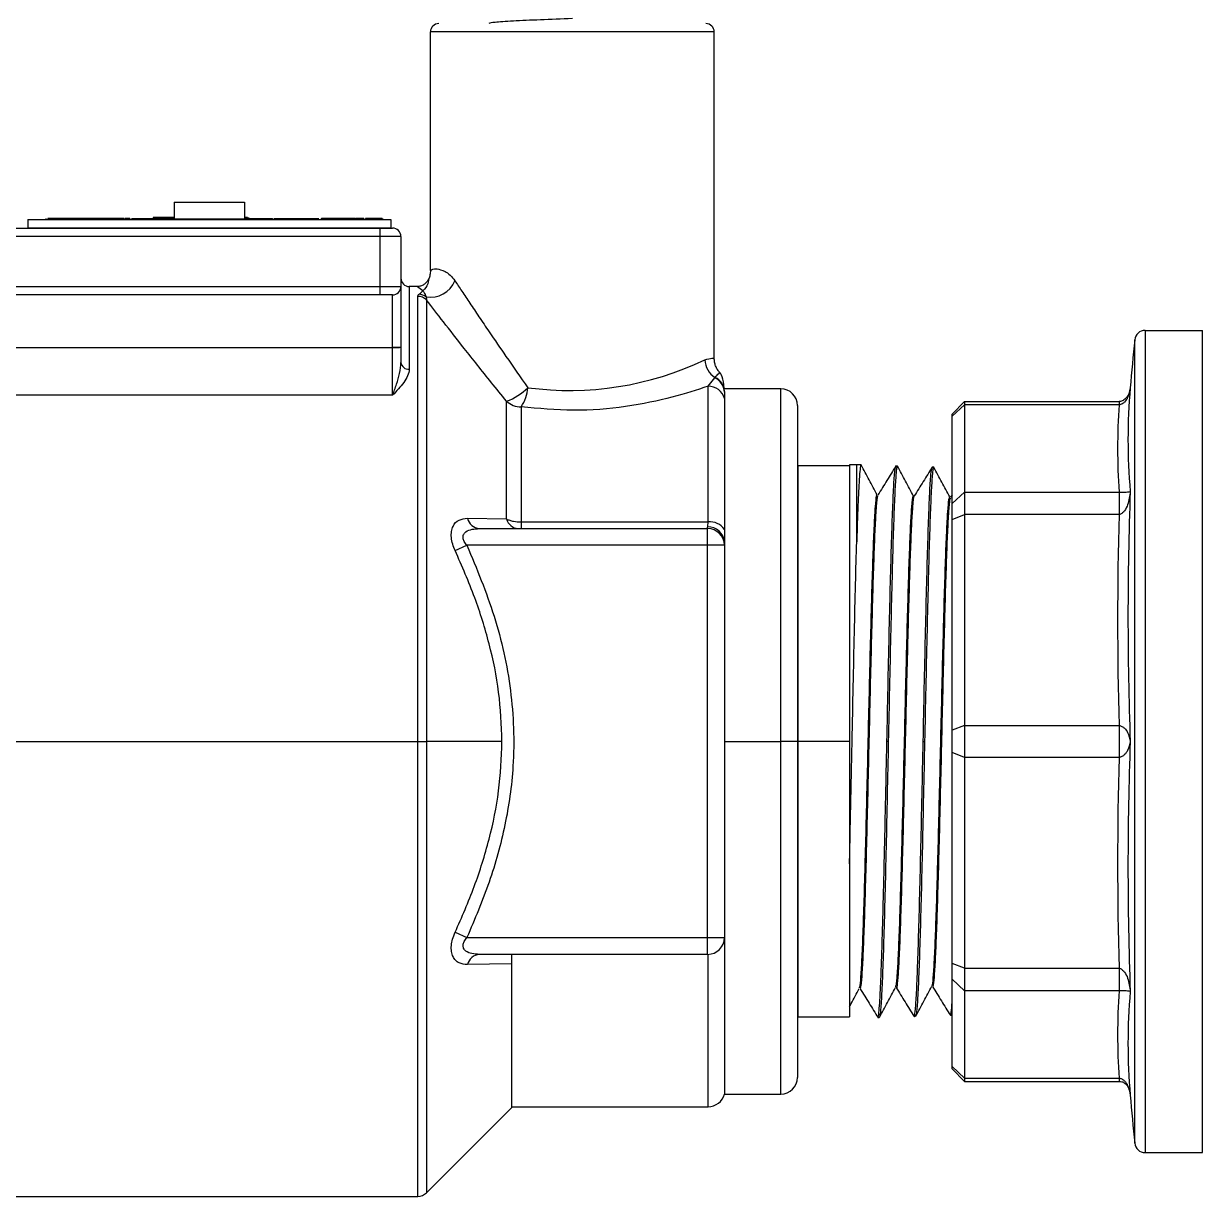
# Model space of a CAD drawing. Header units: centimetres. Extents: x -13594 to 4017, y -3206 to 1780.
# Drawn here: x -7060.5 to -6985.9, y -1922.8 to -1848.7 of the extents above; entities that cross this region are included whole.
import ezdxf

# ---------------------------------------------------------------- set-up
doc = ezdxf.new("R2010")
doc.units = ezdxf.units.CM

msp = doc.modelspace()

# ---------------------------------------------------------------- linework, layer by layer
at = {"color": 7, "linetype": 'Continuous', "lineweight": 25}
for p, q in [((-7034.768, -1864.279), (-7034.768, -1849.199)), ((-7016.821, -1849.199), (-7034.768, -1849.199)), ((-7016.821, -1869.841), (-7016.821, -1849.199)), ((-7050.972, -1859.967), (-7050.972, -1861.022)), ((-7050.972, -1859.967), (-7046.525, -1859.967)), ((-7046.525, -1859.967), (-7046.525, -1861.022)), ((-7060.229, -1861.049), (-7060.229, -1861.577)), ((-7060.229, -1861.049), (-7037.268, -1861.049)), ((-7059.097, -1860.996), (-7059.097, -1861.022)), ((-7058.971, -1860.996), (-7058.971, -1861.022)), ((-7057.922, -1860.996), (-7058.169, -1860.996)), ((-7057.922, -1861.022), (-7058.169, -1861.022)), ((-7057.737, -1860.996), (-7057.737, -1861.022)), ((-7057.182, -1860.996), (-7057.737, -1860.996)), ((-7057.182, -1861.022), (-7057.737, -1861.022)), ((-7057.182, -1860.996), (-7057.182, -1861.022)), ((-7054.158, -1860.996), (-7057.182, -1860.996)), ((-7054.158, -1861.022), (-7057.182, -1861.022)), ((-7054.158, -1860.996), (-7054.158, -1861.022)), ((-7054.097, -1860.996), (-7054.097, -1861.022)), ((-7053.788, -1860.996), (-7053.788, -1861.022)), ((-7053.68, -1860.996), (-7052.677, -1860.996)), ((-7053.68, -1861.022), (-7052.677, -1861.022)), ((-7052.677, -1860.996), (-7052.677, -1861.022)), ((-7052.677, -1860.996), (-7050.972, -1860.996)), ((-7052.677, -1861.022), (-7050.972, -1861.022)), ((-7052.315, -1860.943), (-7052.315, -1860.969)), ((-7052.007, -1860.943), (-7052.007, -1860.969)), ((-7051.806, -1860.943), (-7051.806, -1860.969)), ((-7051.627, -1860.943), (-7051.627, -1860.969)), ((-7051.416, -1860.943), (-7051.416, -1860.969)), ((-7051.287, -1860.943), (-7051.287, -1860.969)), ((-7051.283, -1860.943), (-7051.283, -1860.969)), ((-7051.216, -1860.943), (-7051.283, -1860.943)), ((-7051.216, -1860.969), (-7051.283, -1860.969)), ((-7051.216, -1860.943), (-7051.216, -1860.969)), ((-7050.972, -1861.022), (-7046.525, -1861.022)), ((-7046.343, -1860.943), (-7046.525, -1860.943)), ((-7046.343, -1860.969), (-7046.525, -1860.969)), ((-7046.525, -1860.996), (-7044.76, -1860.996)), ((-7046.525, -1861.022), (-7044.76, -1861.022)), ((-7046.343, -1860.943), (-7046.343, -1860.969)), ((-7046.282, -1860.943), (-7046.282, -1860.969)), ((-7044.76, -1860.996), (-7044.76, -1861.022)), ((-7044.664, -1860.996), (-7044.664, -1861.022)), ((-7044.664, -1860.996), (-7041.826, -1860.996)), ((-7044.664, -1861.022), (-7041.826, -1861.022)), ((-7041.679, -1860.996), (-7041.679, -1861.022)), ((-7041.651, -1860.983), (-7041.651, -1861.022)), ((-7041.651, -1860.983), (-7039.54, -1860.983)), ((-7041.651, -1861.022), (-7039.54, -1861.022)), ((-7039.54, -1860.983), (-7039.54, -1861.022)), ((-7039.513, -1860.996), (-7039.513, -1861.022)), ((-7039.303, -1860.996), (-7039.491, -1860.996)), ((-7039.303, -1861.022), (-7039.491, -1861.022)), ((-7039.303, -1860.996), (-7039.303, -1861.022)), ((-7039.087, -1860.996), (-7039.303, -1860.996)), ((-7039.087, -1861.022), (-7039.303, -1861.022)), ((-7039.087, -1860.996), (-7039.087, -1861.022)), ((-7038.976, -1860.996), (-7039.087, -1860.996)), ((-7038.976, -1861.022), (-7039.087, -1861.022)), ((-7038.913, -1860.996), (-7038.913, -1861.022)), ((-7038.886, -1860.996), (-7038.886, -1861.022)), ((-7037.83, -1860.996), (-7038.886, -1860.996)), ((-7037.83, -1861.022), (-7038.886, -1861.022)), ((-7037.83, -1860.996), (-7037.83, -1861.022)), ((-7037.803, -1860.996), (-7037.803, -1861.022)), ((-7037.268, -1861.049), (-7037.268, -1861.577)), ((-7077.988, -1861.603), (-7037.954, -1861.603)), ((-7060.229, -1861.577), (-7037.268, -1861.577)), ((-7037.954, -1862.131), (-7037.954, -1861.603)), ((-7037.954, -1861.603), (-7037.162, -1861.603)), ((-7037.954, -1862.131), (-7079.117, -1862.131)), ((-7037.954, -1865.298), (-7037.954, -1862.131)), ((-7036.635, -1862.131), (-7037.954, -1862.131)), ((-7036.635, -1862.131), (-7036.635, -1865.298)), ((-7088.346, -1865.298), (-7037.954, -1865.298)), ((-7037.954, -1865.826), (-7037.954, -1865.298)), ((-7037.954, -1865.298), (-7036.635, -1865.298)), ((-7036.635, -1865.298), (-7036.635, -1869.119)), ((-7035.611, -1865.298), (-7036.107, -1865.298)), ((-7036.107, -1865.298), (-7036.107, -1870.528)), ((-7037.954, -1865.826), (-7086.661, -1865.826)), ((-7037.162, -1865.826), (-7037.954, -1865.826)), ((-7037.162, -1869.161), (-7037.162, -1865.826)), ((-7035.577, -1894.065), (-7035.577, -1865.921)), ((-7035.047, -1865.95), (-7035.017, -1866.148)), ((-7035.017, -1866.148), (-7035.017, -1894.065)), ((-6989.567, -1868.069), (-6985.941, -1868.069)), ((-6989.567, -1868.069), (-6989.567, -1920.061)), ((-6985.941, -1920.061), (-6985.941, -1868.069)), ((-7076.381, -1869.161), (-7037.162, -1869.161)), ((-7037.162, -1872.173), (-7037.162, -1869.161)), ((-7036.635, -1869.161), (-7037.162, -1869.161)), ((-7036.635, -1869.119), (-7036.635, -1869.161)), ((-7036.635, -1869.161), (-7036.635, -1870.096)), ((-6990.224, -1919.467), (-6990.224, -1868.663)), ((-7017.203, -1871.603), (-7016.789, -1871.077)), ((-7037.162, -1872.173), (-7077.151, -1872.173)), ((-7017.203, -1880.184), (-7017.203, -1871.603)), ((-7012.618, -1871.764), (-7016.181, -1871.764)), ((-7016.181, -1871.978), (-7016.181, -1872.373)), ((-7012.618, -1894.065), (-7012.618, -1871.764)), ((-7029.961, -1879.997), (-7029.961, -1872.549)), ((-7029.028, -1872.903), (-7029.028, -1880.184)), ((-7016.181, -1872.373), (-7016.181, -1880.66)), ((-7011.562, -1872.82), (-7011.562, -1894.065)), ((-7001.777, -1873.364), (-7000.985, -1872.572)), ((-7001.777, -1873.504), (-7000.985, -1872.773)), ((-7000.985, -1872.572), (-7000.985, -1872.773)), ((-7000.985, -1872.572), (-6991.207, -1872.572)), ((-7000.985, -1872.773), (-7000.985, -1878.295)), ((-6991.207, -1872.773), (-7000.985, -1872.773)), ((-6991.207, -1872.572), (-6991.207, -1872.773)), ((-7001.777, -1873.504), (-7001.777, -1873.364)), ((-7001.777, -1879.027), (-7001.777, -1873.504)), ((-7008.263, -1876.646), (-7011.536, -1876.646)), ((-7011.536, -1876.646), (-7011.536, -1894.065)), ((-7007.809, -1876.569), (-7008.263, -1876.569)), ((-7008.263, -1876.569), (-7008.263, -1901.792)), ((-7007.529, -1876.578), (-7007.809, -1876.569)), ((-7007.809, -1881.434), (-7007.809, -1876.569)), ((-7005.235, -1876.649), (-7005.324, -1876.646)), ((-7002.94, -1876.721), (-7003.029, -1876.718)), ((-7001.777, -1878.461), (-7001.869, -1878.609)), ((-7001.777, -1879.027), (-7000.985, -1878.295)), ((-7000.985, -1878.295), (-7000.985, -1879.723)), ((-7000.985, -1878.295), (-6991.207, -1878.295)), ((-6991.207, -1878.295), (-6991.207, -1879.723)), ((-7001.777, -1880.026), (-7001.777, -1879.027)), ((-7001.777, -1880.026), (-7000.985, -1879.723)), ((-7000.985, -1879.723), (-7000.985, -1893.055)), ((-6991.207, -1879.723), (-7000.985, -1879.723)), ((-7032.427, -1879.955), (-7029.961, -1879.997)), ((-7029.028, -1880.184), (-7029.028, -1880.605)), ((-7029.028, -1880.184), (-7017.203, -1880.184)), ((-7001.777, -1893.358), (-7001.777, -1880.026)), ((-7031.681, -1880.605), (-7017.236, -1880.605)), ((-7017.236, -1880.605), (-7017.236, -1880.504)), ((-7017.236, -1881.661), (-7017.236, -1880.605)), ((-7016.181, -1880.66), (-7016.181, -1881.458)), ((-7033.207, -1881.998), (-7032.46, -1881.661)), ((-7017.236, -1881.661), (-7032.46, -1881.661)), ((-7017.236, -1906.469), (-7017.236, -1881.661)), ((-7016.181, -1881.661), (-7017.236, -1881.661)), ((-7016.181, -1881.458), (-7016.181, -1881.661)), ((-7016.181, -1881.661), (-7016.181, -1906.469)), ((-7000.985, -1893.055), (-7001.777, -1893.358)), ((-7000.985, -1893.055), (-7000.985, -1895.075)), ((-7000.985, -1893.055), (-6991.207, -1893.055)), ((-6991.207, -1893.055), (-6991.207, -1895.075)), ((-7001.777, -1894.772), (-7001.777, -1893.358)), ((-7087.857, -1894.065), (-7035.577, -1894.065)), ((-7035.577, -1894.065), (-7035.017, -1894.065)), ((-7035.577, -1922.832), (-7035.577, -1894.065)), ((-7030.247, -1894.065), (-7035.017, -1894.065)), ((-7035.017, -1894.065), (-7035.017, -1922.601)), ((-7016.181, -1894.065), (-7012.618, -1894.065)), ((-7011.562, -1894.065), (-7012.618, -1894.065)), ((-7012.618, -1916.366), (-7012.618, -1894.065)), ((-7011.562, -1894.065), (-7011.562, -1915.311)), ((-7011.536, -1894.065), (-7011.536, -1911.484)), ((-7008.263, -1894.065), (-7011.536, -1894.065)), ((-7005.809, -1894.065), (-7005.898, -1894.065)), ((-7003.603, -1894.065), (-7003.514, -1894.065)), ((-7000.985, -1895.075), (-7001.777, -1894.772)), ((-7001.777, -1908.104), (-7001.777, -1894.772)), ((-6991.207, -1895.075), (-7000.985, -1895.075)), ((-7000.985, -1895.075), (-7000.985, -1908.407)), ((-7008.263, -1901.792), (-7008.263, -1911.484)), ((-7033.207, -1906.132), (-7032.46, -1906.469)), ((-7032.46, -1906.469), (-7017.236, -1906.469)), ((-7017.236, -1907.525), (-7017.236, -1906.469)), ((-7017.236, -1906.469), (-7016.181, -1906.469)), ((-7016.181, -1906.469), (-7016.181, -1916.366)), ((-7017.236, -1907.525), (-7031.681, -1907.525)), ((-7017.203, -1907.525), (-7017.203, -1907.525)), ((-7017.203, -1917.158), (-7017.203, -1907.525)), ((-7029.641, -1908.127), (-7032.427, -1908.175)), ((-7029.641, -1908.127), (-7029.641, -1917.224)), ((-7000.985, -1908.407), (-7001.777, -1908.104)), ((-7001.777, -1909.104), (-7001.777, -1908.104)), ((-7000.985, -1908.407), (-6991.207, -1908.407)), ((-7000.985, -1908.407), (-7000.985, -1909.835)), ((-6991.207, -1908.407), (-6991.207, -1909.835)), ((-7000.985, -1909.835), (-7001.777, -1909.104)), ((-7001.777, -1914.626), (-7001.777, -1909.104)), ((-6991.207, -1909.835), (-7000.985, -1909.835)), ((-7000.985, -1909.835), (-7000.985, -1915.357)), ((-7011.536, -1911.484), (-7008.263, -1911.484)), ((-7006.471, -1911.52), (-7006.383, -1911.517)), ((-7004.177, -1911.448), (-7004.088, -1911.445)), ((-7001.882, -1911.376), (-7001.793, -1911.373)), ((-7001.781, -1911.363), (-7001.777, -1911.356)), ((-7000.985, -1915.357), (-7001.777, -1914.626)), ((-7001.777, -1914.767), (-7001.777, -1914.626)), ((-7001.777, -1914.767), (-7000.985, -1915.558)), ((-7000.985, -1915.357), (-6991.207, -1915.357)), ((-7000.985, -1915.357), (-7000.985, -1915.558)), ((-6991.207, -1915.357), (-6991.207, -1915.558)), ((-7000.985, -1915.558), (-6991.207, -1915.558)), ((-7016.181, -1916.366), (-7012.618, -1916.366)), ((-7035.017, -1922.601), (-7029.641, -1917.224)), ((-7029.641, -1917.158), (-7017.203, -1917.158)), ((-6989.567, -1920.061), (-6985.941, -1920.061)), ((-7071.41, -1922.832), (-7035.577, -1922.832))]:
    msp.add_line(p, q, dxfattribs=at).dxf.unprotected_set("ltscale", 0)
for centre, radius, start, end in [((-7034.24, -1849.199), 0.528, 90, 180), ((-7017.349, -1849.199), 0.528, 0, 90), ((-7037.162, -1862.131), 0.528, 0, 90), ((-7036.107, -1864.77), 0.528, 180, 270), ((-7037.162, -1865.298), 0.528, 270, 0), ((-7034.772, -1864.302), 1.671, 260.51213, 337.87065), ((-7035.575, -1866.722), 0.801, 45.77583, 90.10498), ((-7035.533, -1866.566), 0.784, 51.73461, 86.58369), ((-6989.567, -1868.729), 0.66, 90, 174.32151), ((-6734.762, -1894.065), 256.722, 174.32151, 175.00169), ((-7025.972, -1852.011), 19.859, 262.35737, 295.53004), ((-7016.01, -1869.862), 1.405, 182.81073, 237.39073), ((-7036.15, -1870.043), 0.487, 186.28342, 275.13758), ((-7017.174, -1871.992), 0.993, 0.83726, 67.20895), ((-7017.172, -1871.951), 0.992, 0.78927, 65.88395), ((-7031.145, -1869.193), 3.558, 289.43452, 315.35653), ((-7031.117, -1871.511), 2.51, 326.32441, 355.83265), ((-7017.193, -1872.654), 1.051, 15.48685, 90.5221), ((-7012.618, -1872.82), 1.056, 0, 90), ((-6953.105, -1874.973), 37.545, 174.99492, 185.00508), ((-7029.037, -1871.521), 1.382, 228.04949, 270.37873), ((-6953.687, -1875.534), 37.621, 175.79113, 184.20887), ((-6772.224, -1886.157), 218.427, 177.92519, 182.07481), ((-6772.323, -1886.389), 218.985, 178.25566, 181.74434), ((-7031.608, -1879.768), 0.84, 192.87356, 265.05391), ((-7029.154, -1879.768), 0.839, 195.81482, 265.82245), ((-7017.089, -1881.276), 1.098, 34.13475, 95.93145), ((-7017.188, -1881.511), 1.009, 3.03791, 92.74553), ((-7017.236, -1881.661), 1.056, 0, 90), ((-6772.224, -1901.973), 218.427, 177.92519, 182.07481), ((-6772.323, -1901.741), 218.985, 178.25566, 181.74434), ((-7017.236, -1906.469), 1.056, 270, 0), ((-7031.608, -1908.362), 0.84, 94.94609, 167.12644), ((-6953.687, -1912.596), 37.621, 175.79113, 184.20887), ((-6953.105, -1913.157), 37.545, 174.99492, 185.00508), ((-7012.618, -1915.311), 1.056, 270, 0), ((-7017.203, -1916.102), 1.056, 270, 345.52249), ((-6734.762, -1894.065), 256.722, 184.99831, 185.67849), ((-6989.567, -1919.402), 0.66, 185.67849, 270), ((-7035.577, -1922.041), 0.792, 270, 315)]:
    msp.add_arc(centre, radius, start, end, dxfattribs=at).dxf.unprotected_set("ltscale", 0)
for points in [[(-7025.795, -1848.357), (-7026.486, -1848.383), (-7027.87, -1848.436), (-7029.614, -1848.514), (-7030.835, -1848.593), (-7030.994, -1848.645), (-7031.073, -1848.671)], [(-7008.099, -1894.065), (-7008.075, -1892.889), (-7008.026, -1890.535), (-7007.954, -1887.158), (-7007.882, -1884.024), (-7007.833, -1882.297), (-7007.809, -1881.434)], [(-7008.263, -1901.792), (-7008.236, -1900.556), (-7008.181, -1898.084), (-7008.126, -1895.405), (-7008.099, -1894.065)]]:
    msp.add_open_spline(points, degree=3, dxfattribs=at).dxf.unprotected_set("ltscale", 0)
for points, knots in [([(-7057.737, -1860.996), (-7057.919, -1860.996), (-7058.244, -1860.996), (-7058.749, -1860.996), (-7058.971, -1860.996)], [0, 0, 0, 0, 0.560235, 1, 1, 1, 1]), ([(-7057.737, -1861.022), (-7057.919, -1861.022), (-7058.244, -1861.022), (-7058.749, -1861.022), (-7058.971, -1861.022)], [0, 0, 0, 0, 0.560235, 1, 1, 1, 1]), ([(-7053.788, -1860.996), (-7053.877, -1860.996), (-7053.966, -1860.996), (-7054.096, -1860.996), (-7054.097, -1860.996)], [0, 0, 0, 0, 0.996529, 1, 1, 1, 1]), ([(-7053.788, -1861.022), (-7053.877, -1861.022), (-7053.966, -1861.022), (-7054.096, -1861.022), (-7054.097, -1861.022)], [0, 0, 0, 0, 0.996529, 1, 1, 1, 1]), ([(-7052.007, -1860.943), (-7052.054, -1860.943), (-7052.148, -1860.943), (-7052.25, -1860.943), (-7052.306, -1860.943), (-7052.312, -1860.943), (-7052.315, -1860.943)], [0, 0, 0, 0, 0.279475, 0.558803, 0.779358, 1, 1, 1, 1]), ([(-7052.007, -1860.969), (-7052.054, -1860.969), (-7052.148, -1860.969), (-7052.25, -1860.969), (-7052.306, -1860.969), (-7052.312, -1860.969), (-7052.315, -1860.969)], [0, 0, 0, 0, 0.279475, 0.558803, 0.779358, 1, 1, 1, 1]), ([(-7051.806, -1860.943), (-7051.841, -1860.943), (-7051.902, -1860.943), (-7051.975, -1860.943), (-7052.007, -1860.943)], [0, 0, 0, 0, 0.559822, 1, 1, 1, 1]), ([(-7051.806, -1860.969), (-7051.841, -1860.969), (-7051.902, -1860.969), (-7051.975, -1860.969), (-7052.007, -1860.969)], [0, 0, 0, 0, 0.559822, 1, 1, 1, 1]), ([(-7051.627, -1860.943), (-7051.657, -1860.943), (-7051.711, -1860.943), (-7051.777, -1860.943), (-7051.806, -1860.943)], [0, 0, 0, 0, 0.560415, 1, 1, 1, 1]), ([(-7051.627, -1860.969), (-7051.657, -1860.969), (-7051.711, -1860.969), (-7051.777, -1860.969), (-7051.806, -1860.969)], [0, 0, 0, 0, 0.560415, 1, 1, 1, 1]), ([(-7051.416, -1860.943), (-7051.46, -1860.943), (-7051.538, -1860.943), (-7051.6, -1860.943), (-7051.627, -1860.943)], [0, 0, 0, 0, 0.55951, 1, 1, 1, 1]), ([(-7051.416, -1860.969), (-7051.46, -1860.969), (-7051.538, -1860.969), (-7051.6, -1860.969), (-7051.627, -1860.969)], [0, 0, 0, 0, 0.55951, 1, 1, 1, 1]), ([(-7051.287, -1860.943), (-7051.313, -1860.943), (-7051.36, -1860.943), (-7051.399, -1860.943), (-7051.416, -1860.943)], [0, 0, 0, 0, 0.559024, 1, 1, 1, 1]), ([(-7051.287, -1860.969), (-7051.313, -1860.969), (-7051.36, -1860.969), (-7051.399, -1860.969), (-7051.416, -1860.969)], [0, 0, 0, 0, 0.559024, 1, 1, 1, 1]), ([(-7050.972, -1860.943), (-7050.99, -1860.943), (-7051.046, -1860.943), (-7051.148, -1860.943), (-7051.216, -1860.943)], [0, 0, 0, 0, 0.329691, 1, 1, 1, 1]), ([(-7050.972, -1860.969), (-7050.99, -1860.969), (-7051.046, -1860.969), (-7051.148, -1860.969), (-7051.216, -1860.969)], [0, 0, 0, 0, 0.329691, 1, 1, 1, 1]), ([(-7034.896, -1864.847), (-7034.896, -1864.847), (-7034.883, -1864.755), (-7034.879, -1865.172), (-7035.123, -1865.43), (-7035.249, -1865.562)], [0, 0, 0, 0, 0.000554, 0.486359, 1, 1, 1, 1]), ([(-7034.768, -1864.279), (-7034.775, -1864.374), (-7034.79, -1864.567), (-7034.844, -1864.76), (-7034.896, -1864.845), (-7034.897, -1864.847)], [0, 0, 0, 0, 0.489588, 0.991326, 1, 1, 1, 1]), ([(-7034.768, -1864.279), (-7034.691, -1864.22), (-7034.575, -1864.132), (-7033.95, -1864.257), (-7033.529, -1864.539), (-7033.321, -1864.806), (-7033.223, -1864.931)], [0, 0, 0, 0, 0.498132, 0.747904, 0.881291, 1, 1, 1, 1]), ([(-7035.249, -1865.562), (-7035.49, -1865.386), (-7035.732, -1865.21), (-7035.611, -1865.298), (-7035.611, -1865.298)], [0, 0, 0, 0, 0.999144, 1, 1, 1, 1]), ([(-7034.896, -1864.847), (-7034.933, -1864.91), (-7035.008, -1865.039), (-7035.183, -1865.184), (-7035.39, -1865.28), (-7035.538, -1865.292), (-7035.611, -1865.298)], [0, 0, 0, 0, 0.24498, 0.5, 0.75502, 1, 1, 1, 1]), ([(-7035.486, -1865.783), (-7035.431, -1865.738), (-7035.332, -1865.657), (-7035.274, -1865.591), (-7035.249, -1865.562)], [0, 0, 0, 0, 0.559855, 1, 1, 1, 1]), ([(-7035.249, -1865.562), (-7035.224, -1865.596), (-7035.17, -1865.669), (-7035.09, -1865.853), (-7035.047, -1865.95)], [0, 0, 0, 0, 0.475552, 1, 1, 1, 1]), ([(-7033.223, -1864.931), (-7033.079, -1865.149), (-7032.777, -1865.603), (-7032.267, -1866.367), (-7031.69, -1867.225), (-7030.932, -1868.343), (-7029.915, -1869.838), (-7029.078, -1871.032), (-7028.614, -1871.694)], [0, 0, 0, 0, 0.11028, 0.230467, 0.360815, 0.501519, 0.72391, 1, 1, 1, 1]), ([(-7035.577, -1865.921), (-7035.574, -1865.894), (-7035.568, -1865.845), (-7035.511, -1865.802), (-7035.486, -1865.783)], [0, 0, 0, 0, 0.559697, 1, 1, 1, 1]), ([(-7029.961, -1872.549), (-7030.279, -1872.157), (-7030.904, -1871.39), (-7031.795, -1870.274), (-7032.821, -1868.977), (-7033.925, -1867.563), (-7034.667, -1866.601), (-7035.017, -1866.148)], [0, 0, 0, 0, 0.172665, 0.338834, 0.498697, 0.763753, 1, 1, 1, 1]), ([(-7037.162, -1869.161), (-7037.097, -1869.16), (-7036.995, -1869.159), (-7036.872, -1869.154), (-7036.804, -1869.15), (-7036.75, -1869.145), (-7036.702, -1869.14), (-7036.648, -1869.131), (-7036.639, -1869.123), (-7036.635, -1869.119)], [0, 0, 0, 0, 0.2371235, 0.3652728, 0.4994934, 0.5518832, 0.652864, 0.8023017, 1, 1, 1, 1]), ([(-7017.413, -1869.931), (-7017.242, -1869.886), (-7016.898, -1869.796), (-7016.847, -1869.826), (-7016.821, -1869.841)], [0, 0, 0, 0, 0.4992884, 1, 1, 1, 1]), ([(-7016.461, -1870.746), (-7016.516, -1870.682), (-7016.625, -1870.553), (-7016.737, -1870.325), (-7016.808, -1870.086), (-7016.817, -1869.921), (-7016.821, -1869.841)], [0, 0, 0, 0, 0.252704, 0.506621, 0.757138, 1, 1, 1, 1]), ([(-7037.162, -1872.173), (-7037.077, -1871.943), (-7036.918, -1871.516), (-7036.702, -1870.802), (-7036.657, -1870.329), (-7036.635, -1870.096)], [0, 0, 0, 0, 0.37224, 0.690606, 1, 1, 1, 1]), ([(-7036.107, -1870.528), (-7036.13, -1870.67), (-7036.177, -1870.953), (-7036.543, -1871.505), (-7036.915, -1871.906), (-7037.162, -1872.173)], [0, 0, 0, 0, 0.250257, 0.500918, 1, 1, 1, 1]), ([(-7016.767, -1871.045), (-7016.68, -1870.951), (-7016.511, -1870.767), (-7016.443, -1870.723), (-7016.466, -1870.742), (-7016.466, -1870.742)], [0, 0, 0, 0, 0.511579, 0.999486, 1, 1, 1, 1]), ([(-7016.181, -1871.937), (-7016.203, -1871.643), (-7016.249, -1871.053), (-7016.393, -1870.846), (-7016.465, -1870.742)], [0, 0, 0, 0, 0.4975, 1, 1, 1, 1]), ([(-7016.789, -1871.077), (-7016.785, -1871.071), (-7016.778, -1871.06), (-7016.77, -1871.05), (-7016.767, -1871.045)], [0, 0, 0, 0, 0.56, 1, 1, 1, 1]), ([(-7017.203, -1871.603), (-7017.919, -1871.837), (-7019.35, -1872.304), (-7022.37, -1872.944), (-7025.734, -1873.226), (-7027.929, -1873.011), (-7029.028, -1872.903)], [0, 0, 0, 0, 0.250001, 0.499856, 0.749612, 1, 1, 1, 1]), ([(-7016.181, -1871.937), (-7016.181, -1871.945), (-7016.181, -1871.958), (-7016.181, -1871.972), (-7016.181, -1871.978)], [0, 0, 0, 0, 0.56, 1, 1, 1, 1]), ([(-6990.508, -1871.698), (-6990.531, -1871.83), (-6990.576, -1872.078), (-6990.769, -1872.368), (-6990.965, -1872.515), (-6991.112, -1872.566), (-6991.177, -1872.57), (-6991.207, -1872.572)], [0, 0, 0, 0, 0.329853, 0.618646, 0.840237, 0.925409, 1, 1, 1, 1]), ([(-6990.508, -1871.698), (-6990.544, -1871.91), (-6990.597, -1872.228), (-6990.816, -1872.571), (-6990.99, -1872.711), (-6991.116, -1872.763), (-6991.178, -1872.77), (-6991.207, -1872.773)], [0, 0, 0, 0, 0.499556, 0.749062, 0.890459, 0.94817, 1, 1, 1, 1]), ([(-7007.53, -1876.611), (-7007.534, -1876.601), (-7007.556, -1876.547), (-7007.596, -1876.818), (-7007.649, -1877.432), (-7007.703, -1878.437), (-7007.756, -1879.746), (-7007.791, -1880.871), (-7007.809, -1881.434)], [0, 0, 0, 0, 0.045109, 0.236051, 0.427011, 0.617989, 0.808985, 1, 1, 1, 1]), ([(-7006.506, -1878.473), (-7006.675, -1878.157), (-7007.014, -1877.527), (-7007.352, -1876.896), (-7007.522, -1876.581)], [0, 0, 0, 0, 0.499981, 1, 1, 1, 1]), ([(-7005.331, -1876.647), (-7005.52, -1876.951), (-7005.897, -1877.559), (-7006.274, -1878.167), (-7006.462, -1878.471)], [0, 0, 0, 0, 0.5000131, 1, 1, 1, 1]), ([(-7005.898, -1894.065), (-7005.874, -1892.924), (-7005.826, -1890.642), (-7005.755, -1887.351), (-7005.683, -1884.319), (-7005.611, -1881.663), (-7005.539, -1879.481), (-7005.468, -1877.873), (-7005.396, -1876.839), (-7005.348, -1876.711), (-7005.324, -1876.646)], [0, 0, 0, 0, 0.125056, 0.250096, 0.375121, 0.500129, 0.625121, 0.750096, 0.875056, 1, 1, 1, 1]), ([(-7005.22, -1876.719), (-7005.225, -1876.693), (-7005.254, -1876.536), (-7005.307, -1876.907), (-7005.378, -1877.857), (-7005.45, -1879.488), (-7005.522, -1881.664), (-7005.594, -1884.321), (-7005.665, -1887.352), (-7005.737, -1890.643), (-7005.785, -1892.924), (-7005.809, -1894.065)], [0, 0, 0, 0, 0.025384, 0.147156, 0.268944, 0.390748, 0.512567, 0.634402, 0.756252, 0.878118, 1, 1, 1, 1]), ([(-7004.207, -1878.551), (-7004.377, -1878.235), (-7004.717, -1877.602), (-7005.057, -1876.969), (-7005.226, -1876.653)], [0, 0, 0, 0, 0.499853, 1, 1, 1, 1]), ([(-7003.035, -1876.717), (-7003.224, -1877.021), (-7003.601, -1877.629), (-7003.978, -1878.238), (-7004.167, -1878.542)], [0, 0, 0, 0, 0.500014, 1, 1, 1, 1]), ([(-7003.603, -1894.065), (-7003.579, -1892.929), (-7003.531, -1890.656), (-7003.46, -1887.379), (-7003.388, -1884.359), (-7003.316, -1881.714), (-7003.244, -1879.541), (-7003.173, -1877.939), (-7003.101, -1876.91), (-7003.053, -1876.782), (-7003.029, -1876.718)], [0, 0, 0, 0, 0.125056, 0.250097, 0.375121, 0.500129, 0.625121, 0.750097, 0.875056, 1, 1, 1, 1]), ([(-7002.921, -1876.808), (-7002.928, -1876.774), (-7002.958, -1876.607), (-7003.012, -1876.975), (-7003.084, -1877.925), (-7003.155, -1879.548), (-7003.227, -1881.715), (-7003.299, -1884.361), (-7003.37, -1887.38), (-7003.442, -1890.657), (-7003.49, -1892.929), (-7003.514, -1894.065)], [0, 0, 0, 0, 0.031437, 0.152453, 0.273484, 0.394531, 0.515593, 0.636672, 0.757765, 0.878875, 1, 1, 1, 1]), ([(-7001.927, -1878.597), (-7002.091, -1878.291), (-7002.425, -1877.669), (-7002.758, -1877.048), (-7002.928, -1876.733)], [0, 0, 0, 0, 0.492568, 1, 1, 1, 1]), ([(-6990.508, -1878.249), (-6990.544, -1878.535), (-6990.597, -1878.964), (-6990.816, -1879.435), (-6990.99, -1879.63), (-6991.116, -1879.705), (-6991.178, -1879.718), (-6991.207, -1879.723)], [0, 0, 0, 0, 0.499556, 0.749062, 0.890459, 0.94817, 1, 1, 1, 1]), ([(-6991.207, -1878.295), (-6991.178, -1878.296), (-6991.116, -1878.299), (-6990.99, -1878.301), (-6990.816, -1878.298), (-6990.597, -1878.283), (-6990.544, -1878.263), (-6990.508, -1878.249)], [0, 0, 0, 0, 0.0518207, 0.1095272, 0.2509281, 0.5004265, 1, 1, 1, 1]), ([(-7006.528, -1878.513), (-7006.543, -1878.508), (-7006.581, -1878.497), (-7006.643, -1879.132), (-7006.713, -1880.32), (-7006.784, -1882.041), (-7006.854, -1884.202), (-7006.925, -1886.73), (-7006.995, -1889.53), (-7007.065, -1892.499), (-7007.136, -1895.526), (-7007.206, -1898.501), (-7007.277, -1901.312), (-7007.347, -1903.856), (-7007.417, -1906.036), (-7007.488, -1907.781), (-7007.558, -1908.987), (-7007.616, -1909.621), (-7007.65, -1909.631), (-7007.66, -1909.635)], [0, 0, 0, 0, 0.03927, 0.101383, 0.163505, 0.225636, 0.287775, 0.349924, 0.412081, 0.474246, 0.536421, 0.598604, 0.660796, 0.722997, 0.785206, 0.847425, 0.909651, 0.971887, 1, 1, 1, 1]), ([(-7007.581, -1909.643), (-7007.568, -1909.641), (-7007.531, -1909.636), (-7007.471, -1908.988), (-7007.401, -1907.778), (-7007.33, -1906.034), (-7007.26, -1903.854), (-7007.189, -1901.311), (-7007.119, -1898.5), (-7007.049, -1895.526), (-7006.978, -1892.499), (-7006.908, -1889.531), (-7006.837, -1886.731), (-7006.767, -1884.203), (-7006.697, -1882.044), (-7006.626, -1880.321), (-7006.556, -1879.141), (-7006.499, -1878.531), (-7006.466, -1878.531), (-7006.456, -1878.531)], [0, 0, 0, 0, 0.0353655, 0.0979783, 0.1605823, 0.2231776, 0.2857641, 0.3483418, 0.4109108, 0.473471, 0.5360225, 0.5985651, 0.6610989, 0.7236239, 0.7861401, 0.8486474, 0.9111459, 0.9736356, 1, 1, 1, 1]), ([(-7004.233, -1878.569), (-7004.239, -1878.553), (-7004.268, -1878.469), (-7004.32, -1878.889), (-7004.39, -1879.838), (-7004.461, -1881.361), (-7004.531, -1883.343), (-7004.602, -1885.725), (-7004.672, -1888.416), (-7004.742, -1891.318), (-7004.813, -1894.321), (-7004.883, -1897.317), (-7004.954, -1900.192), (-7005.024, -1902.842), (-7005.094, -1905.166), (-7005.165, -1907.085), (-7005.235, -1908.505), (-7005.302, -1909.399), (-7005.345, -1909.532), (-7005.364, -1909.592)], [0, 0, 0, 0, 0.014745, 0.076913, 0.13909, 0.201275, 0.263469, 0.325673, 0.387885, 0.450105, 0.512335, 0.574573, 0.636821, 0.699077, 0.761342, 0.823615, 0.885898, 0.948189, 1, 1, 1, 1]), ([(-7005.293, -1909.628), (-7005.292, -1909.634), (-7005.267, -1909.728), (-7005.218, -1909.372), (-7005.148, -1908.523), (-7005.078, -1907.077), (-7005.007, -1905.166), (-7004.937, -1902.84), (-7004.866, -1900.191), (-7004.796, -1897.316), (-7004.726, -1894.321), (-7004.655, -1891.318), (-7004.585, -1888.417), (-7004.514, -1885.727), (-7004.444, -1883.344), (-7004.374, -1881.364), (-7004.303, -1879.837), (-7004.233, -1878.904), (-7004.185, -1878.482), (-7004.161, -1878.539), (-7004.16, -1878.541)], [0, 0, 0, 0, 0.004152, 0.066317, 0.128474, 0.190622, 0.252761, 0.314892, 0.377013, 0.439126, 0.50123, 0.563325, 0.625412, 0.687489, 0.749558, 0.811618, 0.873669, 0.935712, 0.997745, 1, 1, 1, 1]), ([(-7001.938, -1878.627), (-7001.958, -1878.65), (-7002.001, -1878.7), (-7002.068, -1879.465), (-7002.138, -1880.756), (-7002.208, -1882.556), (-7002.279, -1884.778), (-7002.349, -1887.346), (-7002.419, -1890.163), (-7002.49, -1893.126), (-7002.56, -1896.124), (-7002.631, -1899.047), (-7002.701, -1901.786), (-7002.771, -1904.241), (-7002.842, -1906.316), (-7002.912, -1907.951), (-7002.983, -1909.021), (-7003.034, -1909.537), (-7003.061, -1909.514), (-7003.065, -1909.511)], [0, 0, 0, 0, 0.052386, 0.114766, 0.177155, 0.239552, 0.301959, 0.364374, 0.426798, 0.489231, 0.551673, 0.614124, 0.676583, 0.739052, 0.801529, 0.864015, 0.92651, 0.989014, 1, 1, 1, 1]), ([(-7002.998, -1909.503), (-7002.987, -1909.518), (-7002.953, -1909.566), (-7002.895, -1909.031), (-7002.825, -1907.946), (-7002.755, -1906.314), (-7002.684, -1904.239), (-7002.614, -1901.785), (-7002.543, -1899.046), (-7002.473, -1896.124), (-7002.403, -1893.126), (-7002.332, -1890.164), (-7002.262, -1887.347), (-7002.191, -1884.78), (-7002.121, -1882.558), (-7002.051, -1880.758), (-7001.98, -1879.472), (-7001.917, -1878.733), (-7001.878, -1878.681), (-7001.862, -1878.66)], [0, 0, 0, 0, 0.0286041, 0.0906023, 0.1525916, 0.2145721, 0.2765438, 0.3385067, 0.4004608, 0.4624061, 0.5243425, 0.5862702, 0.6481891, 0.7100992, 0.7720006, 0.8338931, 0.895777, 0.957652, 1, 1, 1, 1]), ([(-7033.207, -1881.998), (-7033.264, -1881.861), (-7033.377, -1881.586), (-7033.458, -1881.163), (-7033.452, -1880.772), (-7033.322, -1880.345), (-7032.984, -1880.007), (-7032.613, -1879.973), (-7032.427, -1879.955)], [0, 0, 0, 0, 0.125164, 0.250267, 0.375464, 0.500779, 0.749601, 1, 1, 1, 1]), ([(-7029.961, -1879.997), (-7029.894, -1880.026), (-7029.761, -1880.083), (-7029.451, -1880.162), (-7029.196, -1880.175), (-7029.028, -1880.184)], [0, 0, 0, 0, 0.262222, 0.516561, 1, 1, 1, 1]), ([(-7017.236, -1880.504), (-7017.235, -1880.484), (-7017.234, -1880.462), (-7017.226, -1880.417), (-7017.212, -1880.342), (-7017.207, -1880.249), (-7017.203, -1880.184)], [0, 0, 0, 0, 0.25106, 0.277977, 0.500757, 1, 1, 1, 1]), ([(-7032.46, -1881.661), (-7032.523, -1881.584), (-7032.613, -1881.473), (-7032.682, -1881.31), (-7032.707, -1881.196), (-7032.706, -1881.086), (-7032.663, -1880.942), (-7032.494, -1880.753), (-7032.142, -1880.626), (-7031.835, -1880.612), (-7031.681, -1880.605)], [0, 0, 0, 0, 0.135686, 0.194763, 0.25011, 0.30769, 0.367163, 0.500774, 0.749624, 1, 1, 1, 1]), ([(-7032.46, -1881.661), (-7031.844, -1883.142), (-7030.613, -1886.103), (-7029.569, -1890.817), (-7029.403, -1895.29), (-7029.984, -1899.36), (-7030.99, -1902.995), (-7031.969, -1905.308), (-7032.46, -1906.469)], [0, 0, 0, 0, 0.187166, 0.374078, 0.560721, 0.706789, 0.85282, 1, 1, 1, 1]), ([(-7030.247, -1894.065), (-7030.288, -1893.024), (-7030.37, -1890.94), (-7031.007, -1887.896), (-7031.937, -1884.9), (-7032.776, -1882.983), (-7033.207, -1881.998)], [0, 0, 0, 0, 0.249238, 0.499024, 0.742528, 1, 1, 1, 1]), ([(-6991.207, -1893.055), (-6991.178, -1893.06), (-6991.116, -1893.07), (-6990.99, -1893.125), (-6990.816, -1893.261), (-6990.597, -1893.583), (-6990.544, -1893.872), (-6990.508, -1894.065)], [0, 0, 0, 0, 0.051821, 0.109527, 0.250928, 0.500426, 1, 1, 1, 1]), ([(-7033.207, -1906.132), (-7032.786, -1905.172), (-7031.948, -1903.256), (-7031.014, -1900.267), (-7030.371, -1897.197), (-7030.288, -1895.112), (-7030.247, -1894.065)], [0, 0, 0, 0, 0.251174, 0.500765, 0.749298, 1, 1, 1, 1]), ([(-7006.464, -1911.489), (-7006.46, -1911.493), (-7006.44, -1911.521), (-7006.403, -1911.247), (-7006.353, -1910.654), (-7006.302, -1909.715), (-7006.252, -1908.486), (-7006.201, -1906.978), (-7006.151, -1905.226), (-7006.1, -1903.26), (-7006.05, -1901.119), (-7005.999, -1898.843), (-7005.949, -1896.477), (-7005.915, -1894.869), (-7005.898, -1894.065)], [0, 0, 0, 0, 0.0176218, 0.1069693, 0.1963087, 0.2856401, 0.3749633, 0.4642785, 0.5535856, 0.6428847, 0.7321756, 0.8214585, 0.9107333, 1, 1, 1, 1]), ([(-7005.809, -1894.065), (-7005.833, -1895.206), (-7005.881, -1897.489), (-7005.952, -1900.781), (-7006.024, -1903.817), (-7006.096, -1906.478), (-7006.167, -1908.667), (-7006.239, -1910.275), (-7006.306, -1911.263), (-7006.349, -1911.39), (-7006.368, -1911.446)], [0, 0, 0, 0, 0.128302, 0.25662, 0.384955, 0.513307, 0.641675, 0.770059, 0.89846, 1, 1, 1, 1]), ([(-7004.19, -1911.386), (-7004.186, -1911.41), (-7004.157, -1911.559), (-7004.105, -1911.184), (-7004.033, -1910.234), (-7003.962, -1908.603), (-7003.89, -1906.43), (-7003.818, -1903.778), (-7003.746, -1900.755), (-7003.675, -1897.475), (-7003.627, -1895.202), (-7003.603, -1894.065)], [0, 0, 0, 0, 0.022637, 0.144863, 0.267073, 0.389266, 0.511445, 0.633607, 0.755754, 0.877885, 1, 1, 1, 1]), ([(-7003.514, -1894.065), (-7003.538, -1895.202), (-7003.586, -1897.475), (-7003.657, -1900.754), (-7003.729, -1903.777), (-7003.801, -1906.427), (-7003.872, -1908.606), (-7003.944, -1910.213), (-7004.016, -1911.249), (-7004.064, -1911.38), (-7004.088, -1911.445)], [0, 0, 0, 0, 0.1249436, 0.2499033, 0.3748791, 0.499871, 0.6248791, 0.7499033, 0.8749436, 1, 1, 1, 1]), ([(-6990.508, -1894.065), (-6990.544, -1894.258), (-6990.597, -1894.547), (-6990.816, -1894.869), (-6990.99, -1895.005), (-6991.116, -1895.06), (-6991.178, -1895.07), (-6991.207, -1895.075)], [0, 0, 0, 0, 0.499556, 0.749062, 0.890459, 0.94817, 1, 1, 1, 1]), ([(-7008.263, -1901.792), (-7008.263, -1902.847), (-7008.263, -1904.952), (-7008.263, -1907.494), (-7008.263, -1909.4), (-7008.263, -1910.611), (-7008.263, -1910.747), (-7008.263, -1910.814)], [0, 0, 0, 0, 0.20203, 0.403502, 0.605417, 0.806328, 1, 1, 1, 1]), ([(-7032.427, -1908.175), (-7032.612, -1908.158), (-7032.893, -1908.133), (-7033.185, -1907.919), (-7033.354, -1907.68), (-7033.451, -1907.361), (-7033.459, -1906.974), (-7033.38, -1906.55), (-7033.265, -1906.274), (-7033.207, -1906.132)], [0, 0, 0, 0, 0.247869, 0.377374, 0.498666, 0.623794, 0.748924, 0.87124, 1, 1, 1, 1]), ([(-7031.681, -1907.525), (-7031.838, -1907.518), (-7032.144, -1907.504), (-7032.494, -1907.376), (-7032.662, -1907.19), (-7032.705, -1907.046), (-7032.708, -1906.935), (-7032.682, -1906.822), (-7032.614, -1906.658), (-7032.523, -1906.547), (-7032.46, -1906.469)], [0, 0, 0, 0, 0.255115, 0.497841, 0.631868, 0.691454, 0.749085, 0.804619, 0.863879, 1, 1, 1, 1]), ([(-7029.641, -1907.525), (-7029.641, -1907.55), (-7029.641, -1907.589), (-7029.641, -1907.827), (-7029.641, -1908.032), (-7029.641, -1908.127)], [0, 0, 0, 0, 0.497466, 0.766254, 1, 1, 1, 1]), ([(-6991.207, -1908.407), (-6991.178, -1908.413), (-6991.116, -1908.425), (-6990.99, -1908.5), (-6990.816, -1908.695), (-6990.597, -1909.166), (-6990.544, -1909.595), (-6990.508, -1909.881)], [0, 0, 0, 0, 0.051821, 0.109527, 0.250928, 0.500426, 1, 1, 1, 1]), ([(-7004.075, -1911.434), (-7003.906, -1911.118), (-7003.567, -1910.488), (-7003.229, -1909.857), (-7003.059, -1909.542)], [0, 0, 0, 0, 0.500019, 1, 1, 1, 1]), ([(-7003.017, -1909.555), (-7002.829, -1909.86), (-7002.451, -1910.468), (-7002.074, -1911.076), (-7001.886, -1911.38)], [0, 0, 0, 0, 0.499984, 1, 1, 1, 1]), ([(-7008.257, -1910.817), (-7008.225, -1910.759), (-7008.024, -1910.385), (-7007.824, -1910.011), (-7007.654, -1909.695)], [0, 0, 0, 0, 0.157089, 1, 1, 1, 1]), ([(-7007.588, -1909.704), (-7007.399, -1910.008), (-7007.022, -1910.615), (-7006.645, -1911.222), (-7006.457, -1911.526)], [0, 0, 0, 0, 0.499996, 1, 1, 1, 1]), ([(-7006.374, -1911.513), (-7006.204, -1911.198), (-7005.866, -1910.567), (-7005.527, -1909.936), (-7005.358, -1909.621)], [0, 0, 0, 0, 0.500018, 1, 1, 1, 1]), ([(-7005.315, -1909.623), (-7005.126, -1909.927), (-7004.749, -1910.536), (-7004.372, -1911.144), (-7004.183, -1911.448)], [0, 0, 0, 0, 0.499986, 1, 1, 1, 1]), ([(-6990.508, -1909.881), (-6990.544, -1909.868), (-6990.597, -1909.847), (-6990.816, -1909.832), (-6990.99, -1909.83), (-6991.116, -1909.832), (-6991.178, -1909.834), (-6991.207, -1909.835)], [0, 0, 0, 0, 0.499556, 0.749062, 0.890459, 0.94817, 1, 1, 1, 1]), ([(-7001.892, -1911.327), (-7001.889, -1911.345), (-7001.861, -1911.485), (-7001.823, -1911.261), (-7001.788, -1910.745), (-7001.777, -1910.581)], [0, 0, 0, 0, 0.092118, 0.711443, 1, 1, 1, 1]), ([(-6991.207, -1915.357), (-6991.178, -1915.361), (-6991.116, -1915.368), (-6990.99, -1915.419), (-6990.816, -1915.559), (-6990.597, -1915.902), (-6990.544, -1916.22), (-6990.508, -1916.432)], [0, 0, 0, 0, 0.0518207, 0.1095272, 0.2509281, 0.5004265, 1, 1, 1, 1]), ([(-6991.207, -1915.558), (-6991.156, -1915.56), (-6991.082, -1915.562), (-6990.944, -1915.611), (-6990.835, -1915.679), (-6990.73, -1915.782), (-6990.641, -1915.915), (-6990.573, -1916.071), (-6990.549, -1916.175), (-6990.536, -1916.23)], [0, 0, 0, 0, 0.233539, 0.34243, 0.44947, 0.562572, 0.688038, 0.833294, 1, 1, 1, 1])]:
    msp.add_open_spline(points, degree=3, knots=knots, dxfattribs=at).dxf.unprotected_set("ltscale", 0)

doc.saveas('drawing.dxf')
